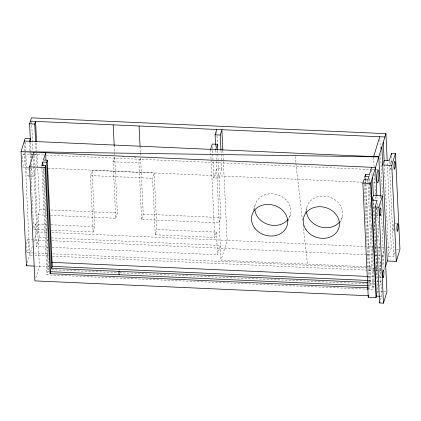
<?xml version="1.0" encoding="UTF-8"?>
<svg xmlns="http://www.w3.org/2000/svg" width="421" height="421" viewBox="0 0 421 421"><rect width="100%" height="100%" fill="white"/><g stroke="black" fill="none" stroke-linecap="round" stroke-linejoin="round"><path stroke-width="0.32" stroke-dasharray="2.1 1.58" d="M47.368 229.982L33.633 229.366L35.259 224.067L47.031 224.588M48.136 247.18L36.327 246.653L39.174 237.37L38.106 214.784L39.732 209.479L37.09 153.365M27.386 262.599L32.57 245.706M33.722 241.943L36.801 231.908L33.243 156.528M35.827 277.839L39.369 266.293L34.669 166.658M368.433 289.232L46.936 274.892L47.952 271.577L43.031 167.284M48.936 268.372L48.562 269.587L43.8 168.574M51.294 230.155L93.146 232.024L90.483 175.557L92.11 170.258L154.212 173.026L156.875 229.492L155.249 234.792L214.763 237.449L216.389 232.145L156.875 229.492M50.499 215.336L115.733 218.246L113.07 161.785L114.517 157.07M93.146 232.024L94.772 226.719L92.11 170.258M115.733 218.246L117.359 212.942L114.696 156.48M141.609 219.404L138.946 162.938L140.577 157.633L143.24 214.1L141.609 219.404L219.236 222.867L220.867 217.562L217.694 150.355M155.249 234.792L152.586 178.33L154.212 173.026M221.856 168.889L219.009 178.172L213.836 177.941L216.683 168.658L221.856 168.889L221.52 161.722M52.078 247.353L217.457 254.731L220.304 245.448L51.641 237.928M365.76 266.725L221.004 260.267L227.103 240.38L223.335 160.485M253.437 210.516L254.968 205.527M288.417 221.188L290.711 213.7M304.988 213.289L306.904 207.048M340.557 222.409L342.284 216.794M368.622 286.869L368.928 285.875M378.847 267.309L380.563 261.715M382.089 256.742L384.184 249.906M364.139 184.309L369.091 289.264L372.969 289.438L373.985 286.122L369.133 183.14M376.274 278.665L376.832 276.844L373.122 198.128M377.342 293.216L378.447 289.611M379.405 286.506L381.505 279.66M384.562 269.682L385.136 267.819M387.409 260.404L391.298 247.722L387.252 161.853M380.521 299.962L381.631 296.347L377.405 206.806M384.163 161.006L388.657 256.342L393.83 256.573L395.135 252.321M390.13 164.458A3.931 0.605 -87.4 0 1 390.82 161.259L392.109 161.311M122.464 156.828L124.4 156.912M134.104 157.343L136.046 157.433M390.572 169.089L393.161 169.205M33.617 154.423L31.028 154.307A14.419 2.226 -87.4 0 1 31.107 157.77M34.264 154.454L36.206 154.539A14.419 2.226 -87.4 0 1 35.796 167.248M23.544 154.065L33.391 154.502M34.048 154.533L43.895 154.97M46.521 155.086L371.48 169.584M372.132 169.616L375.416 169.758M376.074 169.789L378.042 169.879M113.07 161.785L138.946 162.938M23.15 167.105L29.06 167.369M48.099 168.221L363.207 182.277M363.865 182.309L369.775 182.572M373.711 182.746L375.027 182.803M25.728 151.376L26.555 168.889L31.733 169.121A14.419 2.226 -87.4 0 0 33.454 176.215A14.419 2.226 -87.4 0 0 35.732 167.826M90.483 175.557L152.586 178.33M28.181 176.004L30.123 176.089M30.77 176.12L33.354 176.236M378.232 215.594L376.29 215.505A3.931 0.605 -87.4 0 0 377.042 212.063A3.931 0.605 -87.4 0 0 376.779 207.774M395.151 223.435L397.087 223.519M39.732 209.479L46.257 209.774M50.825 209.974L117.359 212.942M143.24 214.1L220.867 217.562M38.106 214.784L46.589 215.163M50.957 224.767L94.772 226.719M36.801 231.908L47.305 232.376M51.899 232.581L373.816 246.922M374.469 246.953L384.947 247.422M387.362 247.548L391.298 247.722M396.714 249.311L398.655 249.395M39.174 237.37L47.047 237.723M27.665 239.638L48.015 240.544M51.951 240.723L366.407 254.747M367.065 254.779L374.285 255.1M374.943 255.131L377.569 255.247M378.221 255.279L381.505 255.421M366.412 266.751L373.611 267.072M374.269 267.103L377.537 267.251M27.107 252.732L33.669 253.026M34.327 253.053L48.115 253.668M52.709 253.874L375.043 268.256M375.7 268.282L378.326 268.398M378.979 268.43L381.605 268.545M379.553 269.761L380.847 269.819M32.306 255.226L29.68 255.11L24.797 151.539M34.932 255.347L48.72 255.963M52.662 256.136L375.648 270.545M376.306 270.577L380.9 270.777M367.649 276.434L375.521 276.781M379.221 277.618L381.81 277.734M368.585 280.486L370.554 280.575L369.948 282.559L368.633 282.502M35.485 266.125L49.22 266.735M368.449 280.975L376.332 281.328M376.99 281.354L378.958 281.444M379.616 281.475L380.926 281.533M51.825 269.735L118.412 272.708M119.722 272.766L374.595 284.133L374.443 280.854M47.952 271.577L49.257 271.634M368.133 285.859L373.985 286.122M383.052 291.706L377.879 291.474L373.474 198.096M383.699 291.737L386.936 291.879M379.689 296.263L381.631 296.347M295.084 156.38L295.837 162.911M295.91 163.564L302.62 221.678M302.999 224.946L307.519 264.125M391.667 155.902L391.972 162.432M389.336 161.232L389.488 164.5M389.52 165.153L393.83 256.573M379.853 139.367L380.316 149.192M380.531 153.776L382.478 195.028M380.689 196.854L380.752 198.165M381 203.406L381.152 206.685M381.526 214.552L384.089 268.961M376.911 196.318L377.063 199.591M377.248 203.527L377.379 206.232M373.659 157.291L374.122 167.116M374.464 174.315L375.479 195.928M375.511 196.581L375.637 199.201M376.037 207.716L376.132 209.679M376.253 212.3L376.653 220.809M376.811 224.088L377.179 231.945M377.332 235.218L377.705 243.075M377.858 246.353L378.232 254.21M378.384 257.484L378.753 265.341M371.79 169.926L372.069 175.825M369.433 174.594L369.801 182.461M369.833 183.119L369.959 185.745M370.264 192.302L370.485 196.896M370.79 203.454L371.006 208.048M371.285 213.947L371.532 219.194M371.811 225.098L372.059 230.345M372.338 236.249L372.585 241.496M372.864 247.401L373.111 252.647M373.422 259.21L373.637 263.799M373.916 269.703L374.164 274.95M368.943 179.204L369.101 182.482M367.807 179.893L367.928 182.519M367.959 183.177L372.969 289.438M365.733 178.351L365.981 183.593M366.012 184.251L370.717 283.959M365.123 180.341L365.281 183.614M365.312 184.272L370.106 285.948M222.872 150.66L223.309 159.833M220.999 150.644L221.488 161.069M216.804 131.436L216.989 135.346M217.02 135.999L217.389 143.829M215.578 145.203L215.668 147.161M215.815 150.25L221.004 260.267M212.358 146.666L212.516 149.923M212.542 150.576L213.836 177.941M216.389 232.145L217.457 254.731M210.611 149.366L211.074 159.149M211.105 159.801L214.763 237.449M140.056 146.661L140.33 152.47M140.361 153.118L140.514 156.344M114.18 145.508L114.486 151.96M114.517 152.607L114.638 155.191M119.559 269.377L119.611 270.503M41.768 165.353L41.832 166.663M41.863 167.321L46.936 274.892M36.595 142.93L36.964 150.76M35.653 142.861L36.111 152.591M36.143 153.239L36.206 154.539M34.143 155.512L34.638 166M31.607 121.785L32.996 151.281M35.259 224.067L36.327 246.653M30.475 142.524L30.938 152.36M30.965 152.902L31.212 158.096M31.486 163.932L31.733 169.121M29.481 141.282L30.433 161.511M30.68 166.732L33.633 229.366M25.302 142.293L25.697 150.729M24.334 141.709L24.765 150.886M22.297 162.28A6.552 1.01 -87.4 0 1 23.602 154.039A6.552 1.01 -87.4 0 1 24.281 161.906A6.552 1.01 -87.4 0 1 22.66 166.521M26.639 251.879A6.552 1.01 -87.4 0 1 27.033 240.849A6.552 1.01 -87.4 0 1 28.433 245.001A6.552 1.01 -87.4 0 1 26.855 252.521M382.163 255.452A6.552 1.01 -87.4 0 1 382.626 265.23M380.973 266.661A6.552 1.01 -87.4 0 1 380.852 262.615M30.791 165.227A14.419 2.226 -87.4 0 1 30.68 166.427M28.781 175.489A14.419 2.226 -87.4 0 1 26.555 168.889M306.477 211.116A18.35 15.572 17.1 0 1 329.217 197.049A18.35 15.572 17.1 0 1 339.979 221.493M254.789 209.621A18.35 15.572 17.1 0 1 276.886 194.57A18.35 15.572 17.1 0 1 288.364 219.004M378.942 271.75A3.931 0.605 -87.4 0 1 379.974 271.277A3.931 0.605 -87.4 0 1 379.384 277.476M376.016 209.637A3.931 0.605 -87.4 0 1 376.463 207.79M390.82 161.259A3.931 0.605 -87.4 0 1 391.325 163.864M390.898 168.411A3.931 0.605 -87.4 0 1 390.067 166.484M394.13 228.682A3.931 0.605 -87.4 0 1 393.046 229.766A3.931 0.605 -87.4 0 1 393.693 223.404"/><path stroke-width="0.63" d="M30.449 141.982L29.591 123.816L31.422 117.848L385.92 133.662L387.188 160.543M29.481 141.282L30.291 138.63L25.118 138.398L21.05 151.66L26.428 265.719L34.19 266.067M35.59 141.561L34.764 124.048L35.58 121.395L36.532 141.624M368.691 295.768L34.89 280.881L29.512 166.821L33.99 152.239M45.973 159.969L45.631 152.755L43.395 160.048L47.278 160.222L46.668 162.211L42.784 162.038L41.768 165.353L45.647 165.527L50.657 271.677L50.046 273.666L368.317 287.864M50.046 273.666L45.042 167.511L45.647 165.527M26.428 265.719L26.812 264.472M367.975 282.475L51.672 268.361L52.283 266.377L47.278 160.222M210.611 149.366L212.237 144.061L217.415 144.292L217.689 150.155M215.547 144.55L215.084 134.778L216.71 129.479M215.784 149.597L217.415 144.292M220.967 149.997L220.262 135.009L221.888 129.705L222.846 150.008M371.075 182.056L376.453 296.116L376.006 297.573L368.243 297.226L362.865 183.172L363.923 179.725L367.807 179.893L368.822 176.583L364.939 176.41L365.096 179.683M364.939 176.41L365.549 174.42L369.433 174.594L371.669 167.3M373.627 156.638L379.731 136.746M376.006 297.573L370.627 183.514L385.92 133.662M373.353 195.486L371.927 200.128L377.105 200.359L375.069 206.985L379.595 302.978L383.478 303.152L386.936 291.879L382.41 195.891L373.353 195.486L372.501 177.415M384.131 160.354L382.705 164.99L391.762 165.395L395.424 153.465L391.541 153.291L389.304 160.58L384.131 160.354L383.278 142.282M383.478 303.152L378.953 207.158L382.41 195.891M367.87 289.322L368.17 288.353M368.243 297.226L368.543 296.258M385.515 266.577L387.231 260.983L381.852 146.924M379.595 302.978L379.968 301.773M387.231 260.983L396.287 261.388L399.95 249.453L395.424 153.465M380.658 196.197L378.805 156.865L21.05 151.66L375.548 167.474L376.879 195.66M30.407 121.164L384.905 136.978M29.591 123.816L34.764 124.048M215.084 134.778L220.262 135.009M24.302 141.051L378.805 156.865M29.512 166.821L45.042 167.511M362.865 183.172L370.627 183.514M375.069 206.985L378.953 207.158M52.109 262.357L367.649 276.434M52.283 266.377L367.928 280.454M50.562 271.692L367.617 285.817M376.453 296.116L379.689 296.263M391.541 153.291L391.604 154.596M391.762 165.395L396.287 261.388M365.549 174.42L365.612 175.731M139.083 126.011L140.025 146.019M113.207 124.858L114.18 145.508M118.948 271.366L119.111 274.755M46.668 162.211L51.672 268.361M42.784 162.038L42.968 165.974M339.61 221.956A18.35 15.572 17.1 0 1 319.965 226.793A18.35 15.572 17.1 0 1 306.52 211.7M288.001 219.478A18.35 15.572 17.1 0 1 268.466 224.556A18.35 15.572 17.1 0 1 254.789 209.621M378.437 180.609A6.552 1.01 -87.4 0 0 378.305 169.952A6.552 1.01 -87.4 0 0 376.8 178.641A6.552 1.01 -87.4 0 0 378.437 180.609M306.025 229.734A18.35 15.572 17.1 0 0 337.4 231.134A18.35 15.572 17.1 0 0 320.591 206.716A18.35 15.572 17.1 0 0 306.025 229.734M254.794 228.145A18.35 15.572 17.1 0 0 286.059 228.124A18.35 15.572 17.1 0 0 267.909 204.39A18.35 15.572 17.1 0 0 254.794 228.145M383.584 276.618A3.931 0.605 -87.4 0 0 383.589 270.061A3.931 0.605 -87.4 0 0 382.636 274.908A3.931 0.605 -87.4 0 0 383.584 276.618M380.652 214.51A3.931 0.605 -87.4 0 0 380.658 207.948A3.931 0.605 -87.4 0 0 379.71 212.794A3.931 0.605 -87.4 0 0 380.652 214.51M394.924 167.895A3.931 0.605 -87.4 0 0 394.856 161.485A3.931 0.605 -87.4 0 0 393.945 166.658A3.931 0.605 -87.4 0 0 394.924 167.895M397.898 229.755A3.931 0.605 -87.4 0 0 397.734 223.551A3.931 0.605 -87.4 0 0 396.882 229.066A3.931 0.605 -87.4 0 0 397.898 229.755"/></g></svg>
